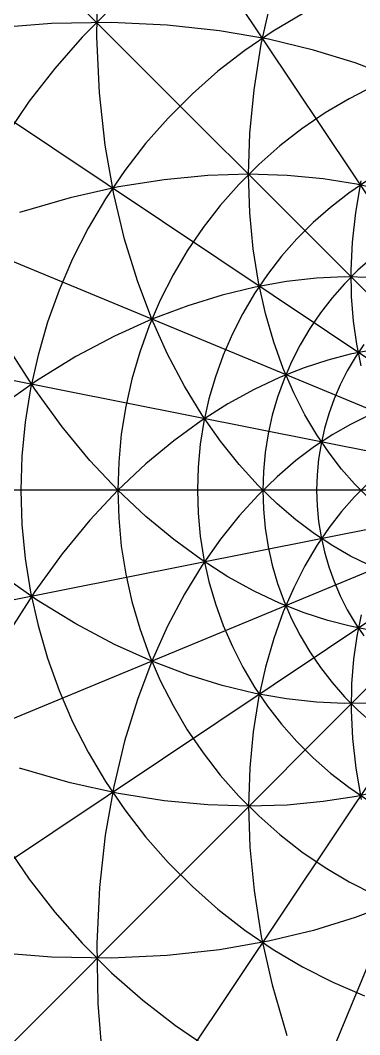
# Model space of a CAD drawing. Header units: metres. Extents: x -40000 to 40000, y -40000 to 40000.
# Drawn here: x -18.92 to -7.12, y -18.92 to 16.33 of the extents above; entities that cross this region are included whole.
import ezdxf

# ---------------------------------------------------------------- set-up
doc = ezdxf.new("R2010")
doc.units = ezdxf.units.M

msp = doc.modelspace()

# ---------------------------------------------------------------- linework, layer by layer
at = {"color": 0}
for p, q in [((-16.257, 15.754), (-16.224, 17.83)), ((-10.539, 15.507), (-10.163, 17.185)), ((-17.83, 16.224), (-20.033, 16.05)), ((-15.754, 16.257), (-17.83, 16.224)), ((-13.807, 16.166), (-15.754, 16.257)), ((-11.987, 15.966), (-13.807, 16.166)), ((-10.294, 15.671), (-11.987, 15.966)), ((-16.166, 13.807), (-16.257, 15.754)), ((-8.724, 15.294), (-10.294, 15.671)), ((-10.792, 13.912), (-10.539, 15.507)), ((-7.274, 14.849), (-8.724, 15.294)), ((-5.942, 14.346), (-7.274, 14.849)), ((-15.966, 11.987), (-16.166, 13.807)), ((-10.935, 12.403), (-10.792, 13.912)), ((-10.98, 10.98), (-10.935, 12.403)), ((-15.671, 10.294), (-15.966, 11.987)), ((-12.403, 10.935), (-13.912, 10.792)), ((-10.98, 10.98), (-12.403, 10.935)), ((-10.938, 9.644), (-10.98, 10.98)), ((-9.644, 10.938), (-10.98, 10.98)), ((-8.393, 10.821), (-9.644, 10.938)), ((-13.912, 10.792), (-15.507, 10.539)), ((-7.229, 10.637), (-8.393, 10.821)), ((-7.251, 9.658), (-7.061, 10.749)), ((-6.148, 10.395), (-7.229, 10.637)), ((-15.507, 10.539), (-17.185, 10.163)), ((-15.294, 8.724), (-15.671, 10.294)), ((-17.185, 10.163), (-18.942, 9.652)), ((-10.821, 8.393), (-10.938, 9.644)), ((-7.366, 8.624), (-7.251, 9.658)), ((-14.849, 7.274), (-15.294, 8.724)), ((-7.412, 7.649), (-7.366, 8.624)), ((-10.637, 7.229), (-10.821, 8.393)), ((-7.649, 7.412), (-8.624, 7.366)), ((-6.732, 7.398), (-7.649, 7.412)), ((-7.398, 6.732), (-7.412, 7.649)), ((-14.346, 5.942), (-14.849, 7.274)), ((-10.749, 7.061), (-11.895, 6.785)), ((-9.658, 7.251), (-10.749, 7.061)), ((-10.395, 6.148), (-10.637, 7.229)), ((-8.624, 7.366), (-9.658, 7.251)), ((-11.895, 6.785), (-13.095, 6.415)), ((-7.331, 5.873), (-7.398, 6.732)), ((-13.095, 6.415), (-14.346, 5.942)), ((-10.106, 5.149), (-10.395, 6.148)), ((-14.346, 5.942), (-15.644, 5.356)), ((-13.796, 4.724), (-14.346, 5.942)), ((-7.217, 5.072), (-7.331, 5.873)), ((-15.644, 5.356), (-16.983, 4.646)), ((-18.417, 3.513), (-19.338, 4.965)), ((-9.775, 4.23), (-10.106, 5.149)), ((-7.063, 4.328), (-7.217, 5.072)), ((-16.983, 4.646), (-18.36, 3.802)), ((-13.209, 3.614), (-13.796, 4.724)), ((-7.448, 4.727), (-8.231, 4.525)), ((-6.702, 4.869), (-7.448, 4.727)), ((-9.05, 4.259), (-9.903, 3.921)), ((-8.231, 4.525), (-9.05, 4.259)), ((-9.903, 3.921), (-10.787, 3.505)), ((-9.411, 3.388), (-9.775, 4.23)), ((-18.36, 3.802), (-19.766, 2.813)), ((-12.593, 2.608), (-13.209, 3.614)), ((-17.468, 2.207), (-18.417, 3.513)), ((-10.787, 3.505), (-11.698, 3.003)), ((-9.02, 2.621), (-9.411, 3.388)), ((-11.698, 3.003), (-12.633, 2.41)), ((-11.957, 1.702), (-12.593, 2.608)), ((-8.609, 1.924), (-9.02, 2.621)), ((-6.834, 2.582), (-7.436, 2.288)), ((-16.503, 1.038), (-17.468, 2.207)), ((-12.633, 2.41), (-13.586, 1.716)), ((-7.436, 2.288), (-8.055, 1.934)), ((-8.055, 1.934), (-8.69, 1.517)), ((-8.182, 1.296), (-8.609, 1.924)), ((-13.586, 1.716), (-14.554, 0.916)), ((-11.307, 0.89), (-11.957, 1.702)), ((-8.69, 1.517), (-9.337, 1.031)), ((-7.745, 0.732), (-8.182, 1.296)), ((-15.528, 0), (-16.503, 1.038)), ((-14.554, 0.916), (-15.528, 0)), ((-10.65, 0.167), (-11.307, 0.89)), ((-9.337, 1.031), (-9.991, 0.471)), ((-7.302, 0.229), (-7.745, 0.732)), ((-9.991, 0.471), (-10.65, -0.167)), ((-14.554, -0.916), (-15.528, 0)), ((-9.991, -0.471), (-10.65, 0.167)), ((-6.858, -0.216), (-7.302, 0.229)), ((-6.858, 0.216), (-7.302, -0.229)), ((-15.528, 0), (-16.503, -1.038)), ((-10.65, -0.167), (-11.307, -0.89)), ((-7.302, -0.229), (-7.745, -0.732)), ((-9.337, -1.031), (-9.991, -0.471)), ((-16.503, -1.038), (-17.468, -2.207)), ((-13.586, -1.716), (-14.554, -0.916)), ((-11.307, -0.89), (-11.957, -1.702)), ((-8.69, -1.517), (-9.337, -1.031)), ((-7.745, -0.732), (-8.182, -1.296)), ((-8.182, -1.296), (-8.609, -1.924)), ((-12.633, -2.41), (-13.586, -1.716)), ((-11.957, -1.702), (-12.593, -2.608)), ((-8.055, -1.934), (-8.69, -1.517)), ((-8.609, -1.924), (-9.02, -2.621)), ((-7.436, -2.288), (-8.055, -1.934)), ((-17.468, -2.207), (-18.417, -3.513)), ((-11.698, -3.003), (-12.633, -2.41)), ((-6.834, -2.582), (-7.436, -2.288)), ((-18.36, -3.802), (-19.766, -2.813)), ((-12.593, -2.608), (-13.209, -3.614)), ((-9.02, -2.621), (-9.411, -3.388)), ((-10.787, -3.505), (-11.698, -3.003)), ((-18.417, -3.513), (-19.338, -4.965)), ((-9.903, -3.921), (-10.787, -3.505)), ((-9.411, -3.388), (-9.775, -4.23)), ((-16.983, -4.646), (-18.36, -3.802)), ((-13.209, -3.614), (-13.796, -4.724)), ((-9.775, -4.23), (-10.106, -5.149)), ((-9.05, -4.259), (-9.903, -3.921)), ((-8.231, -4.525), (-9.05, -4.259)), ((-7.448, -4.727), (-8.231, -4.525)), ((-7.063, -4.328), (-7.217, -5.072)), ((-15.644, -5.356), (-16.983, -4.646)), ((-13.796, -4.724), (-14.346, -5.942)), ((-6.702, -4.869), (-7.448, -4.727)), ((-10.106, -5.149), (-10.395, -6.148)), ((-7.217, -5.072), (-7.331, -5.873)), ((-14.346, -5.942), (-15.644, -5.356)), ((-14.346, -5.942), (-14.849, -7.274)), ((-13.095, -6.415), (-14.346, -5.942)), ((-7.331, -5.873), (-7.398, -6.732)), ((-10.395, -6.148), (-10.637, -7.229)), ((-11.895, -6.785), (-13.095, -6.415)), ((-10.749, -7.061), (-11.895, -6.785)), ((-7.398, -6.732), (-7.412, -7.649)), ((-14.849, -7.274), (-15.294, -8.724)), ((-10.637, -7.229), (-10.821, -8.393)), ((-9.658, -7.251), (-10.749, -7.061)), ((-8.624, -7.366), (-9.658, -7.251)), ((-7.649, -7.412), (-8.624, -7.366)), ((-6.732, -7.398), (-7.649, -7.412)), ((-7.412, -7.649), (-7.366, -8.624)), ((-10.821, -8.393), (-10.938, -9.644)), ((-15.294, -8.724), (-15.671, -10.294)), ((-7.366, -8.624), (-7.251, -9.658)), ((-17.185, -10.163), (-18.942, -9.652)), ((-10.938, -9.644), (-10.98, -10.98)), ((-7.251, -9.658), (-7.061, -10.749)), ((-15.507, -10.539), (-17.185, -10.163)), ((-15.671, -10.294), (-15.966, -11.987)), ((-13.912, -10.792), (-15.507, -10.539)), ((-6.148, -10.395), (-7.229, -10.637)), ((-12.403, -10.935), (-13.912, -10.792)), ((-8.393, -10.821), (-9.644, -10.938)), ((-7.229, -10.637), (-8.393, -10.821)), ((-10.98, -10.98), (-12.403, -10.935)), ((-9.644, -10.938), (-10.98, -10.98)), ((-10.98, -10.98), (-10.935, -12.403)), ((-15.966, -11.987), (-16.166, -13.807)), ((-10.935, -12.403), (-10.792, -13.912)), ((-16.166, -13.807), (-16.257, -15.754)), ((-10.792, -13.912), (-10.539, -15.507)), ((-5.942, -14.346), (-7.274, -14.849)), ((-7.274, -14.849), (-8.724, -15.294)), ((-10.539, -15.507), (-10.163, -17.185)), ((-8.724, -15.294), (-10.294, -15.671)), ((-16.257, -15.754), (-16.224, -17.83)), ((-10.294, -15.671), (-11.987, -15.966)), ((-17.83, -16.224), (-20.033, -16.05)), ((-13.807, -16.166), (-15.754, -16.257)), ((-11.987, -15.966), (-13.807, -16.166)), ((-15.754, -16.257), (-17.83, -16.224)), ((-10.163, -17.185), (-9.652, -18.942)), ((-16.224, -17.83), (-16.05, -20.033))]:
    msp.add_line(p, q, dxfattribs=at)
at = {"layer": '1', "color": 1}
for p, q in [((-0.077, 0.116), (-22222.8, 33258.8)), ((-0.099, 0.099), (-28284.3, 28284.3)), ((-0.116, 0.077), (-33258.8, 22222.8)), ((-0.129, 0.053), (-36955.2, 15307.3)), ((-0.137, 0.027), (-39231.4, 7803.61)), ((-15.742, 16.764), (-16.764, 15.742)), ((-9.104, 16.56), (-10.126, 15.955)), ((-10.126, 15.955), (-11.107, 15.288)), ((-16.764, 15.742), (-17.719, 14.659)), ((-11.107, 15.288), (-12.045, 14.56)), ((-17.719, 14.659), (-18.605, 13.517)), ((-12.045, 14.56), (-12.936, 13.775)), ((-12.936, 13.775), (-13.775, 12.936)), ((-6.612, 14.05), (-7.481, 13.607)), ((-18.605, 13.517), (-19.417, 12.322)), ((-7.481, 13.607), (-8.32, 13.111)), ((-8.32, 13.111), (-9.127, 12.562)), ((-13.775, 12.936), (-14.56, 12.045)), ((-9.127, 12.562), (-9.898, 11.965)), ((-14.56, 12.045), (-15.288, 11.107)), ((-9.898, 11.965), (-10.63, 11.319)), ((-10.63, 11.319), (-11.319, 10.63)), ((-15.288, 11.107), (-15.955, 10.126)), ((-11.319, 10.63), (-11.965, 9.898)), ((-6.837, 10.774), (-7.5, 10.323)), ((-7.5, 10.323), (-8.133, 9.832)), ((-15.955, 10.126), (-16.56, 9.104)), ((-11.965, 9.898), (-12.562, 9.127)), ((-8.133, 9.832), (-8.735, 9.302)), ((-8.735, 9.302), (-9.302, 8.735)), ((-16.56, 9.104), (-17.099, 8.046)), ((-12.562, 9.127), (-13.111, 8.32)), ((-9.302, 8.735), (-9.832, 8.133)), ((-13.111, 8.32), (-13.607, 7.481)), ((-9.832, 8.133), (-10.323, 7.5)), ((-17.099, 8.046), (-17.57, 6.956)), ((-6.683, 8.079), (-7.178, 7.643)), ((-13.607, 7.481), (-14.05, 6.612)), ((-10.323, 7.5), (-10.774, 6.837)), ((-7.178, 7.643), (-7.643, 7.178)), ((-7.643, 7.178), (-8.079, 6.683)), ((-17.57, 6.956), (-17.972, 5.839)), ((-10.774, 6.837), (-11.181, 6.147)), ((-14.05, 6.612), (-14.438, 5.716)), ((-8.079, 6.683), (-8.483, 6.163)), ((-11.181, 6.147), (-11.546, 5.433)), ((-8.483, 6.163), (-8.853, 5.618)), ((-17.972, 5.839), (-18.303, 4.699)), ((-14.438, 5.716), (-14.768, 4.798)), ((-11.546, 5.433), (-11.864, 4.697)), ((-8.853, 5.618), (-9.188, 5.051)), ((-9.188, 5.051), (-9.487, 4.464)), ((-6.97, 5.064), (-7.275, 4.617)), ((-18.303, 4.699), (-18.562, 3.541)), ((-14.768, 4.798), (-15.04, 3.862)), ((-11.864, 4.697), (-12.135, 3.943)), ((-7.275, 4.617), (-7.55, 4.151)), ((-9.487, 4.464), (-9.749, 3.86)), ((-12.135, 3.943), (-12.359, 3.173)), ((-7.55, 4.151), (-7.796, 3.668)), ((-18.562, 3.541), (-18.748, 2.368)), ((-15.04, 3.862), (-15.253, 2.91)), ((-9.749, 3.86), (-9.972, 3.24)), ((-7.796, 3.668), (-8.011, 3.172)), ((-12.359, 3.173), (-12.534, 2.391)), ((-9.972, 3.24), (-10.156, 2.608)), ((-15.253, 2.91), (-15.406, 1.946)), ((-8.011, 3.172), (-8.194, 2.662)), ((-10.156, 2.608), (-10.299, 1.965)), ((-8.194, 2.662), (-8.345, 2.143)), ((-18.748, 2.368), (-18.86, 1.187)), ((-12.534, 2.391), (-12.659, 1.599)), ((-8.345, 2.143), (-8.463, 1.614)), ((-15.406, 1.946), (-15.498, 0.975)), ((-10.299, 1.965), (-10.402, 1.314)), ((-12.659, 1.599), (-12.735, 0.801)), ((-8.463, 1.614), (-8.548, 1.08)), ((-18.86, 1.187), (-18.897, 0)), ((-10.402, 1.314), (-10.464, 0.658)), ((-8.548, 1.08), (-8.599, 0.541)), ((-15.498, 0.975), (-15.528, 0)), ((-12.735, 0.801), (-12.76, 0)), ((-10.464, 0.658), (-10.485, 0)), ((-8.599, 0.541), (-8.616, 0)), ((-0.139, 0), (-40000, -0.003)), ((-0.137, -0.027), (-39231.4, -7803.62)), ((-0.129, -0.053), (-36955.2, -15307.3)), ((-0.116, -0.077), (-33258.8, -22222.8)), ((-0.099, -0.099), (-28284.3, -28284.3)), ((-0.077, -0.116), (-22222.8, -33258.8)), ((-0.053, -0.129), (-15307.3, -36955.2)), ((-18.897, 0), (-18.86, -1.187)), ((-15.528, 0), (-15.498, -0.975)), ((-12.76, 0), (-12.735, -0.801)), ((-10.485, 0), (-10.464, -0.658)), ((-8.616, 0), (-8.599, -0.541)), ((-10.464, -0.658), (-10.402, -1.314)), ((-8.599, -0.541), (-8.548, -1.08)), ((-15.498, -0.975), (-15.406, -1.946)), ((-12.735, -0.801), (-12.659, -1.599)), ((-18.86, -1.187), (-18.748, -2.368)), ((-10.402, -1.314), (-10.299, -1.965)), ((-8.548, -1.08), (-8.463, -1.614)), ((-12.659, -1.599), (-12.534, -2.391)), ((-8.463, -1.614), (-8.345, -2.143)), ((-15.406, -1.946), (-15.253, -2.91)), ((-10.299, -1.965), (-10.156, -2.608)), ((-18.748, -2.368), (-18.562, -3.541)), ((-12.534, -2.391), (-12.359, -3.173)), ((-8.345, -2.143), (-8.194, -2.662)), ((-10.156, -2.608), (-9.972, -3.24)), ((-8.194, -2.662), (-8.011, -3.172)), ((-15.253, -2.91), (-15.04, -3.862)), ((-8.011, -3.172), (-7.796, -3.668)), ((-12.359, -3.173), (-12.135, -3.943)), ((-9.972, -3.24), (-9.749, -3.86)), ((-18.562, -3.541), (-18.303, -4.699)), ((-15.04, -3.862), (-14.768, -4.798)), ((-9.749, -3.86), (-9.487, -4.464)), ((-7.796, -3.668), (-7.55, -4.151)), ((-12.135, -3.943), (-11.864, -4.697)), ((-7.55, -4.151), (-7.275, -4.617)), ((-9.487, -4.464), (-9.188, -5.051)), ((-18.303, -4.699), (-17.972, -5.839)), ((-14.768, -4.798), (-14.438, -5.716)), ((-11.864, -4.697), (-11.546, -5.433)), ((-7.275, -4.617), (-6.97, -5.064)), ((-9.188, -5.051), (-8.853, -5.618)), ((-11.546, -5.433), (-11.181, -6.147)), ((-8.853, -5.618), (-8.483, -6.163)), ((-17.972, -5.839), (-17.57, -6.956)), ((-14.438, -5.716), (-14.05, -6.612)), ((-11.181, -6.147), (-10.774, -6.837)), ((-8.483, -6.163), (-8.079, -6.683)), ((-14.05, -6.612), (-13.607, -7.481)), ((-8.079, -6.683), (-7.643, -7.178)), ((-17.57, -6.956), (-17.099, -8.046)), ((-10.774, -6.837), (-10.323, -7.5)), ((-7.643, -7.178), (-7.178, -7.643)), ((-13.607, -7.481), (-13.111, -8.32)), ((-10.323, -7.5), (-9.832, -8.133)), ((-7.178, -7.643), (-6.683, -8.079)), ((-17.099, -8.046), (-16.56, -9.104)), ((-13.111, -8.32), (-12.562, -9.127)), ((-9.832, -8.133), (-9.302, -8.735)), ((-9.302, -8.735), (-8.735, -9.302)), ((-16.56, -9.104), (-15.955, -10.126)), ((-12.562, -9.127), (-11.965, -9.898)), ((-8.735, -9.302), (-8.133, -9.832)), ((-8.133, -9.832), (-7.5, -10.323)), ((-15.955, -10.126), (-15.288, -11.107)), ((-11.965, -9.898), (-11.319, -10.63)), ((-7.5, -10.323), (-6.837, -10.774)), ((-11.319, -10.63), (-10.63, -11.319)), ((-15.288, -11.107), (-14.56, -12.045)), ((-10.63, -11.319), (-9.898, -11.965)), ((-9.898, -11.965), (-9.127, -12.562)), ((-19.417, -12.322), (-18.605, -13.517)), ((-14.56, -12.045), (-13.775, -12.936)), ((-9.127, -12.562), (-8.32, -13.111)), ((-13.775, -12.936), (-12.936, -13.775)), ((-8.32, -13.111), (-7.481, -13.607)), ((-18.605, -13.517), (-17.719, -14.659)), ((-7.481, -13.607), (-6.612, -14.05)), ((-12.936, -13.775), (-12.045, -14.56)), ((-17.719, -14.659), (-16.764, -15.742)), ((-12.045, -14.56), (-11.107, -15.288)), ((-11.107, -15.288), (-10.126, -15.955)), ((-16.764, -15.742), (-15.742, -16.764)), ((-10.126, -15.955), (-9.104, -16.56)), ((-9.104, -16.56), (-8.046, -17.099)), ((-15.742, -16.764), (-14.659, -17.719)), ((-8.046, -17.099), (-6.956, -17.57)), ((-14.659, -17.719), (-13.517, -18.605)), ((-13.517, -18.605), (-12.322, -19.417))]:
    msp.add_line(p, q, dxfattribs=at)

doc.saveas('drawing.dxf')
